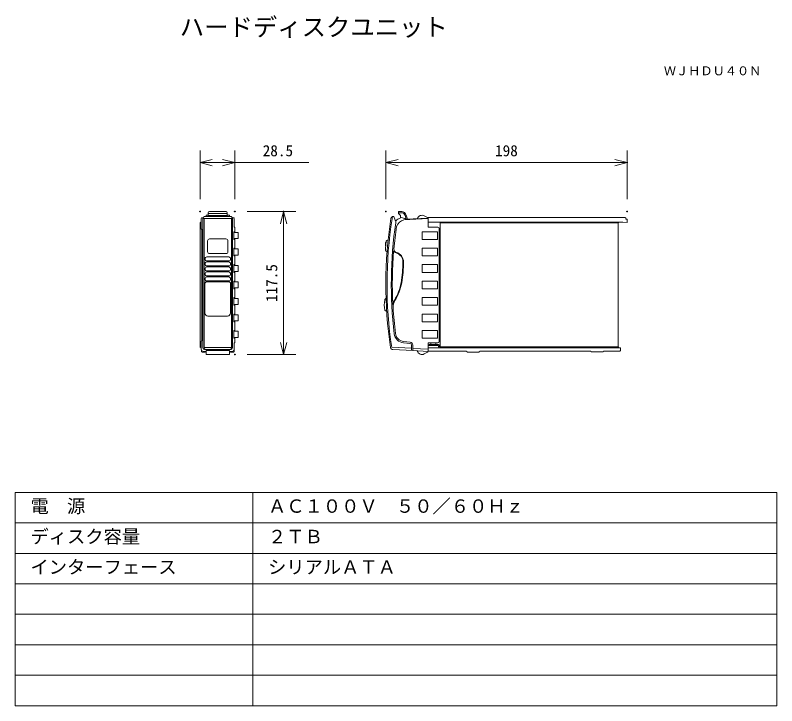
# Model space of a CAD drawing. Units: millimetres, scale not verified. Extents: x -62 to 63, y -56 to 57.
import ezdxf
from ezdxf.enums import TextEntityAlignment as Align

# ---------------------------------------------------------------- set-up
doc = ezdxf.new("R2010")
doc.units = ezdxf.units.MM
doc.header["$LTSCALE"] = 0.125
doc.header["$PDMODE"] = 32
doc.header["$PDSIZE"] = 0.0625
for name, color, linetype, lineweight in [('0-0_0', 7, 'Continuous', 9), ('0-2_WAKU', 1, 'Continuous', 18), ('0-4_GAIKEI', 1, 'Continuous', 18), ('0-5_SUNPO', 7, 'Continuous', 9)]:
    doc.layers.add(name, color=color, linetype=linetype, lineweight=lineweight)
for name, color, linetype in [('0-1_DEFPOINTS', 7, 'Continuous'), ('0-3_MOJI1', 7, 'Continuous'), ('0-6_TOUROKU', 7, 'Continuous')]:
    doc.layers.add(name, color=color, linetype=linetype)
doc.styles.add('ＭＳ ゴシック', font='')
doc.styles.get('ＭＳ ゴシック').set_extended_font_data('MS Gothic')

# ---------------------------------------------------------------- blocks, each defined once
blk = doc.blocks.new('_OPEN30')
at = {"layer": '0-0_0'}
blk.add_line((0, 0), (-1, 0), dxfattribs=at)
blk.add_lwpolyline([(-1, 0.26795), (0, 0), (-1, -0.26795)], dxfattribs=at)
blk = doc.blocks.new('D6')
at = {"layer": '0-1_DEFPOINTS'}
for p in [(41.9563, 42.2365), (2.3563, 34.2464), (41.9563, 34.2464)]:
    blk.add_point(p, dxfattribs=at)
at = {"layer": '0-5_SUNPO'}
for p, q in [((2.3563, 36.2464), (2.3563, 44.2365)), ((41.9563, 36.2464), (41.9563, 44.2365)), ((4.3563, 42.2365), (39.9563, 42.2365))]:
    blk.add_line(p, q, dxfattribs=at)
at = {"layer": '0-5_SUNPO', "xscale": 2, "yscale": 2, "rotation": 180}
blk.add_blockref('_OPEN30', (2.3563, 42.2365), dxfattribs=at)
at = {"layer": '0-5_SUNPO', "xscale": 2, "yscale": 2}
blk.add_blockref('_OPEN30', (41.9563, 42.2365), dxfattribs=at)
at = {"layer": '0-5_SUNPO', "style": 'ＭＳ ゴシック'}
blk.add_text('198', height=1.833, dxfattribs=at).set_placement((20.2813, 42.7365), align=Align.BOTTOM_LEFT)
blk = doc.blocks.new('D5')
at = {"layer": '0-1_DEFPOINTS'}
for p in [(-22.4155, 34.2165), (-14.4155, 34.2165), (-22.4155, 10.7565)]:
    blk.add_point(p, dxfattribs=at)
at = {"layer": '0-5_SUNPO'}
for p, q in [((-20.4155, 34.2165), (-12.4155, 34.2165)), ((-14.4155, 12.7565), (-14.4155, 32.2165)), ((-20.4155, 10.7565), (-12.4155, 10.7565))]:
    blk.add_line(p, q, dxfattribs=at)
at = {"layer": '0-5_SUNPO', "xscale": 2, "yscale": 2}
for p, rotation in [((-14.4155, 34.2165), 90), ((-14.4155, 10.7565), 270)]:
    blk.add_blockref('_OPEN30', p, dxfattribs=dict(at, rotation=rotation))
at = {"layer": '0-5_SUNPO', "style": 'ＭＳ ゴシック'}
blk.add_text('117.5', height=1.833, rotation=90, dxfattribs=at).set_placement((-14.9155, 19.3615), align=Align.BOTTOM_LEFT)
blk = doc.blocks.new('D4')
at = {"layer": '0-1_DEFPOINTS'}
for p in [(-22.4392, 42.2365), (-28.1335, 34.2464), (-22.4392, 34.2464)]:
    blk.add_point(p, dxfattribs=at)
at = {"layer": '0-5_SUNPO'}
for p, q in [((-28.1335, 36.2464), (-28.1335, 44.2365)), ((-22.4392, 36.2464), (-22.4392, 44.2365)), ((-26.1335, 42.2365), (-24.4392, 42.2365)), ((-22.4392, 42.2365), (-10.2725, 42.2365))]:
    blk.add_line(p, q, dxfattribs=at)
at = {"layer": '0-5_SUNPO', "xscale": 2, "yscale": 2, "rotation": 180}
blk.add_blockref('_OPEN30', (-28.1335, 42.2365), dxfattribs=at)
at = {"layer": '0-5_SUNPO', "xscale": 2, "yscale": 2}
blk.add_blockref('_OPEN30', (-22.4392, 42.2365), dxfattribs=at)
at = {"layer": '0-5_SUNPO', "style": 'ＭＳ ゴシック'}
blk.add_text('28.5', height=1.833, dxfattribs=at).set_placement((-17.8559, 42.7365), align=Align.BOTTOM_LEFT)

msp = doc.modelspace()

# ---------------------------------------------------------------- linework, layer by layer
at = {"layer": '0-2_WAKU', "color": 4}
for p, q in [((-62.4611, -21.4928), (-62.4611, -56.4928)), ((62.5389, -21.4928), (-62.4611, -21.4928)), ((-23.4611, -56.4928), (-23.4611, -21.4928)), ((62.5389, -56.4928), (62.5389, -21.4928)), ((-62.4611, -56.4928), (62.5389, -56.4928))]:
    msp.add_line(p, q, dxfattribs=at)
at = {"layer": '0-2_WAKU'}
for p, q in [((-62.4611, -26.4928), (62.5389, -26.4928)), ((-62.4611, -31.4928), (62.5389, -31.4928)), ((-62.4611, -36.4928), (62.5389, -36.4928)), ((-62.4611, -41.4928), (62.5389, -41.4928)), ((-62.4611, -46.4928), (62.5389, -46.4928)), ((-62.4611, -51.4928), (62.5389, -51.4928))]:
    msp.add_line(p, q, dxfattribs=at)
at = {"layer": '0-4_GAIKEI', "color": 7}
for p, q in [((-27.1624, 23.7901), (-31.2735, 23.7901)), ((-31.118, 23.9701), (-30.778, 23.9701)), ((-31.118, 23.97), (-31.118, 23.7901)), ((-30.778, 24.3901), (-30.778, 23.7901)), ((-30.578, 24.5901), (-27.858, 24.5901)), ((-27.658, 24.3901), (-27.658, 23.7901)), ((-27.658, 23.9701), (-27.318, 23.9701)), ((-27.318, 23.97), (-27.318, 23.7901)), ((-0.3281, 23.7901), (-0.3929, 23.7901)), ((-0.3281, 23.7901), (-0.1087, 23.1872)), ((0.9719, 24.5901), (0.4719, 24.5901)), ((0.4719, 24.5901), (0.4719, 24.2901)), ((0.9588, 24.3901), (0.4719, 24.3901)), ((0.4719, 24.2901), (0.7578, 23.9493)), ((0.7719, 23.619), (0.7719, 23.9108)), ((1.7012, 23.3409), (1.5382, 23.9461)), ((1.9054, 23.3516), (1.7313, 23.9982)), ((5.2257, 23.5967), (4.6808, 23.88)), ((-32.118, 22.715), (-32.118, 22.8151)), ((-32.118, 22.7101), (-32.118, 2.3901)), ((-31.958, 22.8701), (-31.918, 22.8701)), ((-31.918, 23.4303), (-31.918, 21.7301)), ((-31.6178, 23.5701), (-31.798, 23.5701)), ((-26.6383, 23.5701), (-26.8181, 23.5701)), ((-26.518, 22.0501), (-26.518, 23.4303)), ((0.8719, 23.5901), (0.7698, 23.5901)), ((1.6715, 23.3393), (5.3119, 23.5301)), ((1.8421, 23.3483), (1.902, 23.3644)), ((5.2419, 23.5265), (5.2419, 23.5701)), ((5.3119, 23.5901), (37.6719, 23.5901)), ((5.3119, 23.5338), (5.3119, 23.5901)), ((36.4919, 2.3901), (36.4919, 22.7101)), ((36.5719, 22.7101), (36.4919, 22.7101)), ((36.5719, 22.7101), (36.5719, 22.8701)), ((37.097, 22.8701), (36.5719, 22.8701)), ((37.9719, 22.8101), (37.2466, 22.8645)), ((37.7719, 23.3151), (37.7719, 23.4901)), ((37.7719, 23.3151), (37.9719, 23.3301)), ((37.9719, 23.3301), (37.9719, 22.8101)), ((-31.918, 21.7301), (-31.8551, 21.6672)), ((-31.8551, 21.6672), (-31.8551, 3.393)), ((-26.4236, 22.0501), (-26.518, 22.0501)), ((-26.4236, 22.0501), (-26.4236, 21.1501)), ((-25.858, 21.1501), (-26.5691, 21.1501)), ((-25.858, 20.1501), (-26.5691, 20.1501)), ((-26.4236, 20.1501), (-26.4236, 18.4501)), ((-25.858, 21.1501), (-25.858, 20.1501)), ((-25.858, 18.4501), (-26.5691, 18.4501)), ((-25.858, 18.4501), (-25.858, 17.4501)), ((-25.858, 17.4501), (-26.5691, 17.4501)), ((-26.4236, 17.4501), (-26.4236, 15.7501)), ((-25.858, 15.7501), (-26.5691, 15.7501)), ((-25.858, 15.7501), (-25.858, 14.7501)), ((-25.858, 14.7501), (-26.5691, 14.7501)), ((-26.4236, 14.7501), (-26.4236, 13.0501)), ((-25.858, 13.0501), (-26.5691, 13.0501)), ((-25.858, 13.0501), (-25.858, 12.0501)), ((-25.858, 12.0501), (-26.5691, 12.0501)), ((-26.4236, 12.0501), (-26.4236, 10.3501)), ((-26.5691, 10.4752), (-26.4236, 10.4752)), ((-25.858, 10.3501), (-26.5691, 10.3501)), ((-25.858, 10.3501), (-25.858, 9.3501)), ((-25.858, 9.3501), (-26.5691, 9.3501)), ((-26.4236, 9.2051), (-26.5691, 9.2051)), ((-26.4236, 9.3501), (-26.4236, 7.6501)), ((-25.858, 7.6501), (-26.5691, 7.6501)), ((-25.858, 7.6501), (-25.858, 6.6501)), ((-25.858, 6.6501), (-26.5691, 6.6501)), ((-26.4236, 6.6501), (-26.4236, 4.9501)), ((-25.858, 4.9501), (-26.5691, 4.9501)), ((-25.858, 3.9501), (-26.5691, 3.9501)), ((-26.4236, 3.9501), (-26.4236, 3.0501)), ((-25.858, 4.9501), (-25.858, 3.9501)), ((-31.918, 3.3301), (-31.8551, 3.393)), ((-31.918, 3.3301), (-31.918, 2.0133)), ((-26.518, 2.0133), (-26.518, 3.0501)), ((-26.4236, 3.0501), (-26.518, 3.0501)), ((-32.118, 2.2851), (-32.118, 2.3853)), ((-32.0784, 2.2851), (-32.118, 2.2851)), ((-31.958, 2.2301), (-31.918, 2.2301)), ((-31.898, 1.8943), (-31.898, 1.6301)), ((-31.798, 1.5301), (-31.298, 1.5301)), ((-31.118, 1.6339), (-31.5385, 1.6339)), ((-31.298, 1.6339), (-31.298, 1.5301)), ((-31.118, 1.1302), (-31.118, 1.7756)), ((-31.118, 1.7756), (-27.318, 1.7756)), ((-27.318, 1.1302), (-27.318, 1.7756)), ((-27.318, 1.6339), (-26.8974, 1.6339)), ((-27.138, 1.6339), (-27.138, 1.5301)), ((-27.138, 1.5301), (-26.638, 1.5301)), ((-26.538, 1.6301), (-26.538, 1.8942)), ((2.8067, 1.7652), (-0.4822, 1.9375)), ((2.8067, 1.7652), (5.3119, 1.6339)), ((5.2257, 1.5035), (4.6808, 1.2203)), ((5.2419, 1.6375), (5.2419, 1.5301)), ((11.5719, 1.6901), (5.3119, 1.6901)), ((11.7445, 1.552), (11.5719, 1.6901)), ((11.807, 1.5301), (13.6368, 1.5301)), ((13.8719, 1.6901), (13.6993, 1.552)), ((31.9519, 1.6901), (13.8719, 1.6901)), ((32.1281, 1.5844), (31.9519, 1.6901)), ((32.1796, 1.5701), (33.9242, 1.5701)), ((34.1519, 1.6901), (33.9756, 1.5844)), ((36.7719, 1.6901), (34.1519, 1.6901)), ((36.5719, 2.2301), (36.5719, 2.3901)), ((36.8719, 1.7901), (36.8719, 2.2301)), ((-27.318, 1.1301), (-31.118, 1.1301))]:
    msp.add_line(p, q, dxfattribs=at)
at = {"layer": '0-4_GAIKEI'}
for p, q in [((-30.778, 24.2901), (-27.658, 24.2901)), ((-30.778, 23.9493), (-27.658, 23.9493)), ((-31.6482, 2.268), (-31.6595, 23.3901)), ((-31.652, 23.4519), (-26.7839, 23.4519)), ((-31.4561, 2.2778), (-31.4576, 23.4519)), ((-26.9798, 2.2778), (-26.9783, 23.4519)), ((-26.7877, 2.268), (-26.7764, 23.3901)), ((0.0067, 23.1237), (0.0056, 22.7332)), ((0.0067, 22.7478), (0.0067, 23.1237)), ((1.3335, 23.2218), (5.3119, 23.4303)), ((5.3119, 23.5301), (5.3119, 22.0501)), ((36.5719, 22.8701), (5.3119, 22.8701)), ((36.4919, 22.7101), (7.2719, 22.7101)), ((7.2719, 22.7101), (7.2719, 2.3901)), ((-26.5691, 21.2752), (-26.4236, 21.2752)), ((-26.5691, 20.0051), (-26.5691, 21.2752)), ((4.337, 21.2752), (6.8471, 21.2752)), ((4.337, 20.0051), (4.337, 21.2752)), ((6.9119, 22.0501), (5.3119, 22.0501)), ((6.8471, 21.2752), (6.8471, 20.0051)), ((7.1119, 21.8501), (7.1119, 3.2501)), ((-27.873, 20.0896), (-30.563, 20.0896)), ((-26.4236, 20.0051), (-26.5691, 20.0051)), ((6.8471, 20.0051), (4.337, 20.0051)), ((-30.888, 19.7646), (-30.888, 18.0154)), ((-27.548, 19.7646), (-27.548, 18.0154)), ((-1.6881, 19.4901), (-1.5936, 19.4901)), ((-1.6881, 18.9901), (-1.6881, 19.4901)), ((-1.6881, 18.9901), (-1.6407, 18.9901)), ((-27.873, 17.6904), (-30.563, 17.6904)), ((-26.5691, 18.5752), (-26.4236, 18.5752)), ((-26.5691, 17.3051), (-26.5691, 18.5752)), ((4.337, 18.5752), (6.8471, 18.5752)), ((4.337, 17.3051), (4.337, 18.5752)), ((6.8471, 18.5752), (6.8471, 17.3051)), ((-31.3063, 16.8584), (-31.3063, 16.7558)), ((-31.0563, 16.5058), (-27.3796, 16.5058)), ((-31.0158, 17.1487), (-27.4202, 17.1487)), ((-31.0158, 16.3269), (-27.4202, 16.3269)), ((-27.1296, 16.8584), (-27.1296, 16.7558)), ((-26.4236, 17.3051), (-26.5691, 17.3051)), ((6.8471, 17.3051), (4.337, 17.3051)), ((-31.3063, 16.0367), (-31.3063, 15.9341)), ((-31.3063, 15.2151), (-31.3063, 15.1125)), ((-31.0563, 15.6841), (-27.3796, 15.6841)), ((-31.0158, 15.5053), (-27.4202, 15.5053)), ((-27.1296, 16.0367), (-27.1296, 15.9341)), ((-27.1296, 15.2151), (-27.1296, 15.1125)), ((-26.5691, 14.6051), (-26.5691, 15.8752)), ((-26.5691, 15.8752), (-26.4236, 15.8752)), ((4.337, 15.8752), (6.8471, 15.8752)), ((4.337, 14.6051), (4.337, 15.8752)), ((6.8471, 15.8752), (6.8471, 14.6051)), ((-31.3063, 14.3937), (-31.3063, 14.2911)), ((-31.0563, 14.8625), (-27.3796, 14.8625)), ((-31.0563, 14.041), (-27.3796, 14.041)), ((-31.0158, 14.6839), (-27.4202, 14.6839)), ((-31.0158, 13.8626), (-27.4202, 13.8626)), ((-27.1296, 14.3937), (-27.1296, 14.2911)), ((-26.4236, 14.6051), (-26.5691, 14.6051)), ((6.8471, 14.6051), (4.337, 14.6051)), ((-31.3145, 7.9234), (-31.3158, 12.7602)), ((-31.3063, 13.5724), (-31.3063, 13.4698)), ((-31.0563, 13.2198), (-27.3796, 13.2198)), ((-31.0153, 13.0604), (-27.4206, 13.0604)), ((-27.1296, 13.5724), (-27.1296, 13.4698)), ((-27.1201, 12.7602), (-27.1215, 7.9234)), ((-26.5691, 11.9051), (-26.5691, 13.1752)), ((-26.5691, 13.1752), (-26.4236, 13.1752)), ((4.337, 13.1752), (6.8471, 13.1752)), ((4.337, 11.9051), (4.337, 13.1752)), ((6.8471, 13.1752), (6.8471, 11.9051)), ((-26.4236, 11.9051), (-26.5691, 11.9051)), ((6.8471, 11.9051), (4.337, 11.9051)), ((-26.5691, 9.2051), (-26.5691, 10.4752)), ((-1.5875, 10.396), (-1.7599, 10.2236)), ((4.337, 10.4752), (6.8471, 10.4752)), ((4.337, 9.2051), (4.337, 10.4752)), ((6.8471, 10.4752), (6.8471, 9.2051)), ((6.8471, 9.2051), (4.337, 9.2051)), ((-26.5691, 6.5051), (-26.5691, 7.7752)), ((-26.5691, 7.7752), (-26.4236, 7.7752)), ((-1.5844, 8.2391), (-1.4865, 8.2357)), ((4.337, 7.7752), (6.8471, 7.7752)), ((4.337, 6.5051), (4.337, 7.7752)), ((6.8471, 7.7752), (6.8471, 6.5051)), ((-30.8304, 7.4436), (-27.6055, 7.4436)), ((-26.4236, 6.5051), (-26.5691, 6.5051)), ((6.8471, 6.5051), (4.337, 6.5051)), ((-26.5691, 3.8051), (-26.5691, 5.0752)), ((-26.5691, 5.0752), (-26.4236, 5.0752)), ((4.337, 5.0752), (6.8471, 5.0752)), ((4.337, 3.8051), (4.337, 5.0752)), ((6.8471, 5.0752), (6.8471, 3.8051)), ((-26.4236, 3.8051), (-26.5691, 3.8051)), ((6.8471, 3.8051), (4.337, 3.8051)), ((2.3328, 2.9624), (1.2808, 3.0545)), ((1.2972, 3.2738), (2.3502, 3.1817)), ((2.6067, 1.7756), (2.6067, 2.6636)), ((2.8067, 2.6836), (2.8067, 1.7652)), ((6.9119, 3.0501), (5.3119, 3.0501)), ((5.3119, 3.0501), (5.3119, 1.6339)), ((5.3119, 2.6301), (7.0119, 2.6301)), ((7.0119, 2.7901), (5.4719, 2.7901)), ((5.4719, 2.7901), (5.4719, 2.6301)), ((5.7719, 2.7901), (5.7719, 3.0301)), ((6.5719, 2.7901), (6.5719, 3.0301)), ((7.0119, 2.3901), (7.0119, 2.6301)), ((7.1719, 2.3901), (7.1719, 2.6301)), ((-31.4561, 2.2778), (-26.9798, 2.2778)), ((-31.2665, 1.9375), (-27.1694, 1.9375)), ((2.5753, 2.1751), (-0.6755, 2.3471)), ((5.3119, 2.0133), (2.8067, 2.1446)), ((36.8719, 2.2301), (5.3119, 2.2301)), ((36.5719, 2.3901), (7.1719, 2.3901))]:
    msp.add_line(p, q, dxfattribs=at)
at = {"layer": '0-4_GAIKEI', "color": 7}
for centre, radius, start, end in [((-31.2387, 23.3703), 0.4212, 94.73487, 177.30426), ((-30.578, 24.3901), 0.2, 90, 180), ((-27.858, 24.3901), 0.2, 0, 90), ((-27.1972, 23.3703), 0.4212, 2.69574, 85.26513), ((-0.3929, 23.3901), 0.4, 90, 171.11487), ((0.7119, 23.9108), 0.06, 0, 40), ((0.9588, 23.7901), 0.8, 15.07205, 90), ((0.9588, 23.7901), 0.6, 15.07205, 90), ((4.3119, 23.1701), 0.8, 62.53529, 160.27132), ((-31.958, 22.7101), 0.16, 90, 180), ((-31.798, 23.4701), 0.1, 90, 167.02977), ((-26.638, 23.4701), 0.1, 12.69134, 90), ((68.3719, 12.6401), 70, 171.11487, 188.513), ((-0.0147, 23.2214), 0.1, 200, 310.68528), ((0.8719, 22.1901), 1.26, 101.85757, 130.68528), ((0.5719, 23.619), 0.2, 281.85757, 0), ((0.8719, 22.1901), 1.4, 55.17162, 90), ((5.2119, 23.5701), 0.03, 0, 62.53529), ((37.097, 20.8701), 2, 85.71085, 90), ((37.6719, 23.4901), 0.1, 0, 90), ((-31.958, 2.3901), 0.16, 180, 270), ((-31.5387, 2.0131), 0.3793, 179.96857, 270.03143), ((-31.798, 1.6301), 0.1, 180, 270), ((-26.8972, 2.0131), 0.3793, 269.96857, 0.03143), ((-26.638, 1.6301), 0.1, 270, 0), ((-0.4613, 2.337), 0.4, 188.513, 267), ((4.3119, 1.9301), 0.8, 194.81302, 297.46471), ((5.2119, 1.5301), 0.03, 297.46471, 0), ((11.807, 1.6301), 0.1, 231.34019, 270), ((13.6368, 1.6301), 0.1, 270, 308.65981), ((32.1796, 1.6701), 0.1, 239.03624, 270), ((33.9242, 1.6701), 0.1, 270, 300.96376), ((36.7719, 1.7901), 0.1, 270, 0)]:
    msp.add_arc(centre, radius, start, end, dxfattribs=at)
at = {"layer": '0-4_GAIKEI'}
for centre, radius, start, end in [((-0.3697, 23.6089), 0.1827, 97.28714, 157.32518), ((68.3719, 12.6401), 69.8096, 171.14571, 188.513), ((68.5667, 12.6401), 69.3, 171.62547, 186.7044), ((0.0517, 23.3892), 0.6575, 153.81125, 180.33045), ((1.8308, 21.4403), 1.8496, 105.5972, 157.03967), ((68.3666, 12.6401), 68.8999, 172.05655, 175.19355), ((6.9119, 21.8501), 0.2, 0, 90), ((-30.563, 19.7646), 0.325, 90, 180), ((-27.873, 19.7646), 0.325, 0, 90), ((68.3719, 12.6401), 70.3, 174.33721, 175.32762), ((-1.187, 19.5374), 0.4, 97.25002, 174.33721), ((-30.563, 18.0154), 0.325, 180, 270), ((-27.873, 18.0154), 0.325, 270, 0), ((-1.2958, 18.334), 0.4, 175.32762, 252.27082), ((67.3993, 12.6212), 67.9699, 175.33419, 182.74885), ((0.2072, 18.3714), 0.5952, 201.81695, 255.08366), ((0.2072, 18.3714), 0.5, 175.19425, 255.08366), ((-0.3334, 16.342), 1.5049, 37.54304, 75.08319), ((-0.3334, 16.342), 1.6001, 37.54304, 75.08319), ((-31.016, 16.8583), 0.2904, 89.96059, 179.97889), ((-31.016, 16.0366), 0.2904, 89.96059, 179.97889), ((-31.0564, 16.7558), 0.2499, 179.97901, 270.0226), ((-27.42, 16.8583), 0.2904, 0.02111, 90.03941), ((-27.42, 16.0366), 0.2904, 0.02111, 90.03941), ((-27.3795, 16.7558), 0.2499, 269.9774, 0.02099), ((-0.3335, 16.342), 1.505, 0.00245, 37.54003), ((-18.8347, 16.3422), 20.0062, 350.14227, 359.99966), ((-0.3335, 16.342), 1.6002, 0.00245, 37.54003), ((-18.8347, 16.3422), 20.1014, 350.14227, 359.99966), ((-31.016, 15.215), 0.2904, 89.96059, 179.97889), ((-31.0564, 15.934), 0.2499, 179.97901, 270.0226), ((-31.0564, 15.1124), 0.2499, 179.97901, 270.0226), ((-27.42, 15.215), 0.2904, 0.02111, 90.03941), ((-27.3795, 15.934), 0.2499, 269.9774, 0.02099), ((-27.3795, 15.1124), 0.2499, 269.9774, 0.02099), ((-31.016, 14.3935), 0.2904, 89.96059, 179.97889), ((-31.016, 13.5723), 0.2904, 89.96059, 179.97889), ((-31.0564, 14.291), 0.2499, 179.97901, 270.0226), ((-27.42, 14.3935), 0.2904, 0.02111, 90.03941), ((-27.42, 13.5723), 0.2904, 0.02111, 90.03941), ((-27.3795, 14.291), 0.2499, 269.9774, 0.02099), ((-31.0156, 12.7602), 0.3002, 89.94882, 179.98954), ((-31.0564, 13.4697), 0.2499, 179.97901, 270.0226), ((-27.4204, 12.7602), 0.3002, 0.01046, 90.05118), ((-27.3795, 13.4697), 0.2499, 269.9774, 0.02099), ((-7.0106, 14.2876), 8.0048, 327.96317, 350.14188), ((-7.0106, 14.2876), 8.1, 327.96317, 350.14188), ((2.111, 9.3533), 4, 168.94051, 193.92243), ((-1.6185, 10.0822), 0.2, 135, 168.94051), ((1.4666, 8.983), 1.9952, 147.96337, 169.06277), ((1.4666, 8.983), 1.9, 147.96337, 183.12875), ((68.3667, 12.6401), 68.9, 183.12901, 186.7072), ((-30.8329, 7.9252), 0.4816, 180.2091, 270.29137), ((-27.6031, 7.9252), 0.4816, 269.70863, 359.7909), ((-1.5774, 8.439), 0.2, 193.92243, 268), ((1.4289, 4.748), 1.7, 186.70471, 264.9997), ((1.4279, 4.7681), 1.5, 186.7075, 264.9997), ((2.3066, 2.6636), 0.3, 0.00084, 84.99916), ((2.3066, 2.6836), 0.5, 0.00083, 84.99917), ((6.9119, 3.2501), 0.2, 270, 0), ((7.0119, 2.6301), 0.16, 0, 90), ((-31.2489, 2.3435), 0.4064, 190.70295, 267.51717), ((-31.0762, 2.2625), 0.3766, 177.67877, 239.6467), ((-27.3597, 2.2625), 0.3766, 300.3533, 2.32123), ((-27.187, 2.3435), 0.4064, 272.48283, 349.29705), ((7.1719, 2.3901), 0.16, 180, 270)]:
    msp.add_arc(centre, radius, start, end, dxfattribs=at)

# ---------------------------------------------------------------- block references
at = {"layer": '0-5_SUNPO'}
for name in ['D4', 'D6', 'D5']:
    msp.add_blockref(name, (-3.9844, -9.6264), dxfattribs=at)

# ---------------------------------------------------------------- texts
at = {"layer": '0-3_MOJI1', "style": 'ＭＳ ゴシック'}
for s, height, p in [('ハードディスクユニット', 2.933, (-35.4611, 52.5072)), ('電\u3000源', 2.199, (-59.9611, -25.4928)), ('ＡＣ１００Ｖ\u3000５０／６０Ｈｚ', 2.199, (-20.9611, -25.4928)), ('ディスク容量', 2.199, (-59.9611, -30.4928)), ('２ＴＢ', 2.199, (-20.9611, -30.4928)), ('インターフェース', 2.199, (-59.9611, -35.4928)), ('シリアルＡＴＡ', 2.199, (-20.9611, -35.4928))]:
    msp.add_text(s, height=height, dxfattribs=at).set_placement(p, align=Align.BOTTOM_LEFT)
at = {"layer": '0-6_TOUROKU', "style": 'ＭＳ ゴシック'}
msp.add_text('ＷＪＨＤＵ４０Ｎ', height=1.466, dxfattribs=at).set_placement((44.0055, 46.5072), align=Align.BOTTOM_LEFT)

doc.saveas('drawing.dxf')
